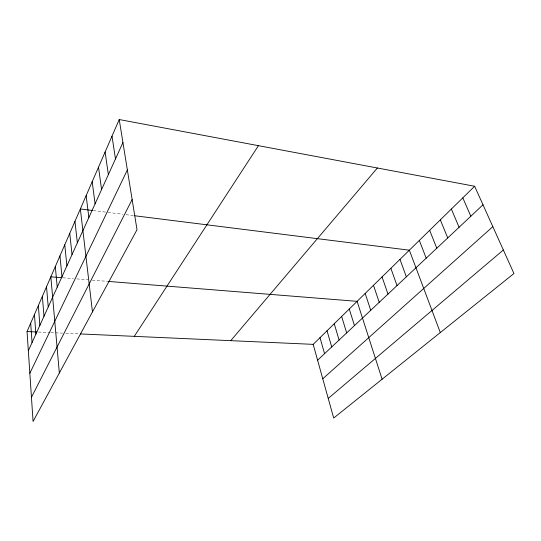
<?xml version="1.0" encoding="UTF-8"?>
<svg xmlns="http://www.w3.org/2000/svg" width="541" height="541" viewBox="0 0 541 541"><rect width="100%" height="100%" fill="white"/><g stroke="black" fill="none" stroke-linecap="round" stroke-linejoin="round"><path stroke-width="0.41" stroke-dasharray="2.71 2.03" d="M38.425 332.059L50.009 332.573M50.847 332.614L62.513 333.134M65.799 333.283L78.864 333.865M62.918 277.79L73.502 278.635M76.795 278.899L88.284 279.819M92.322 280.143L107.774 281.381M93.316 210.571L107.213 212.315M108.038 212.417L122.773 214.263M125.992 214.669L134.033 215.676"/><path stroke-width="0.81" d="M119.223 119.541L137.008 229.729L33.069 421.459L27.05 331.545L119.223 119.541L474.646 186.253L513.95 273.523L333.682 418.044L313.185 344.353L474.646 186.253M28.335 350.737L122.935 142.54M29.843 373.29L127.358 169.921M31.452 397.317L132.139 199.534M134.29 336.346L258.442 145.671M230.75 340.661L377.388 168.001M317.601 360.225L482.998 204.796M322.761 378.781L492.837 226.645M328.225 398.433L503.353 249.996M27.05 331.545L36.802 331.985M80.474 333.939L313.185 344.353M62.114 277.722L50.84 276.823L59.341 372.999M108.606 281.448L357.107 301.337L382.102 379.227M92.504 210.469L80.352 208.948L92.457 311.914M134.837 215.778L409.354 250.185L440.293 332.573M462.805 197.85L470.826 216.238M451.37 209.049L459.079 227.281M440.327 219.856L447.738 237.932M429.655 230.304L436.783 248.224M419.336 240.407L426.2 258.172M399.968 259.376L406.345 276.83M390.873 268.282L397.026 285.587M382.054 276.918L387.992 294.074M373.493 285.303L379.234 302.311M365.182 293.438L370.727 310.297M349.27 309.019L354.456 325.587M341.648 316.478L346.666 332.911M334.237 323.734L339.092 340.025M327.028 330.794L331.734 346.943M320.008 337.665L324.566 353.679M112.001 136.156L115.483 158.946M105.103 152.028L108.369 174.601M98.509 167.196L101.573 189.553M92.193 181.708L95.081 203.849M86.147 195.619L88.859 217.536M74.949 221.37L77.356 242.848M69.762 233.313L72.027 254.581M64.764 244.809L66.901 265.854M59.95 255.873L61.972 276.708M55.31 266.537L57.224 287.163M46.526 286.744L48.23 306.943M42.367 296.326L43.977 316.316M38.343 305.577L39.865 325.364M34.448 314.524L35.889 334.108M30.688 323.173L32.047 342.561"/></g></svg>
